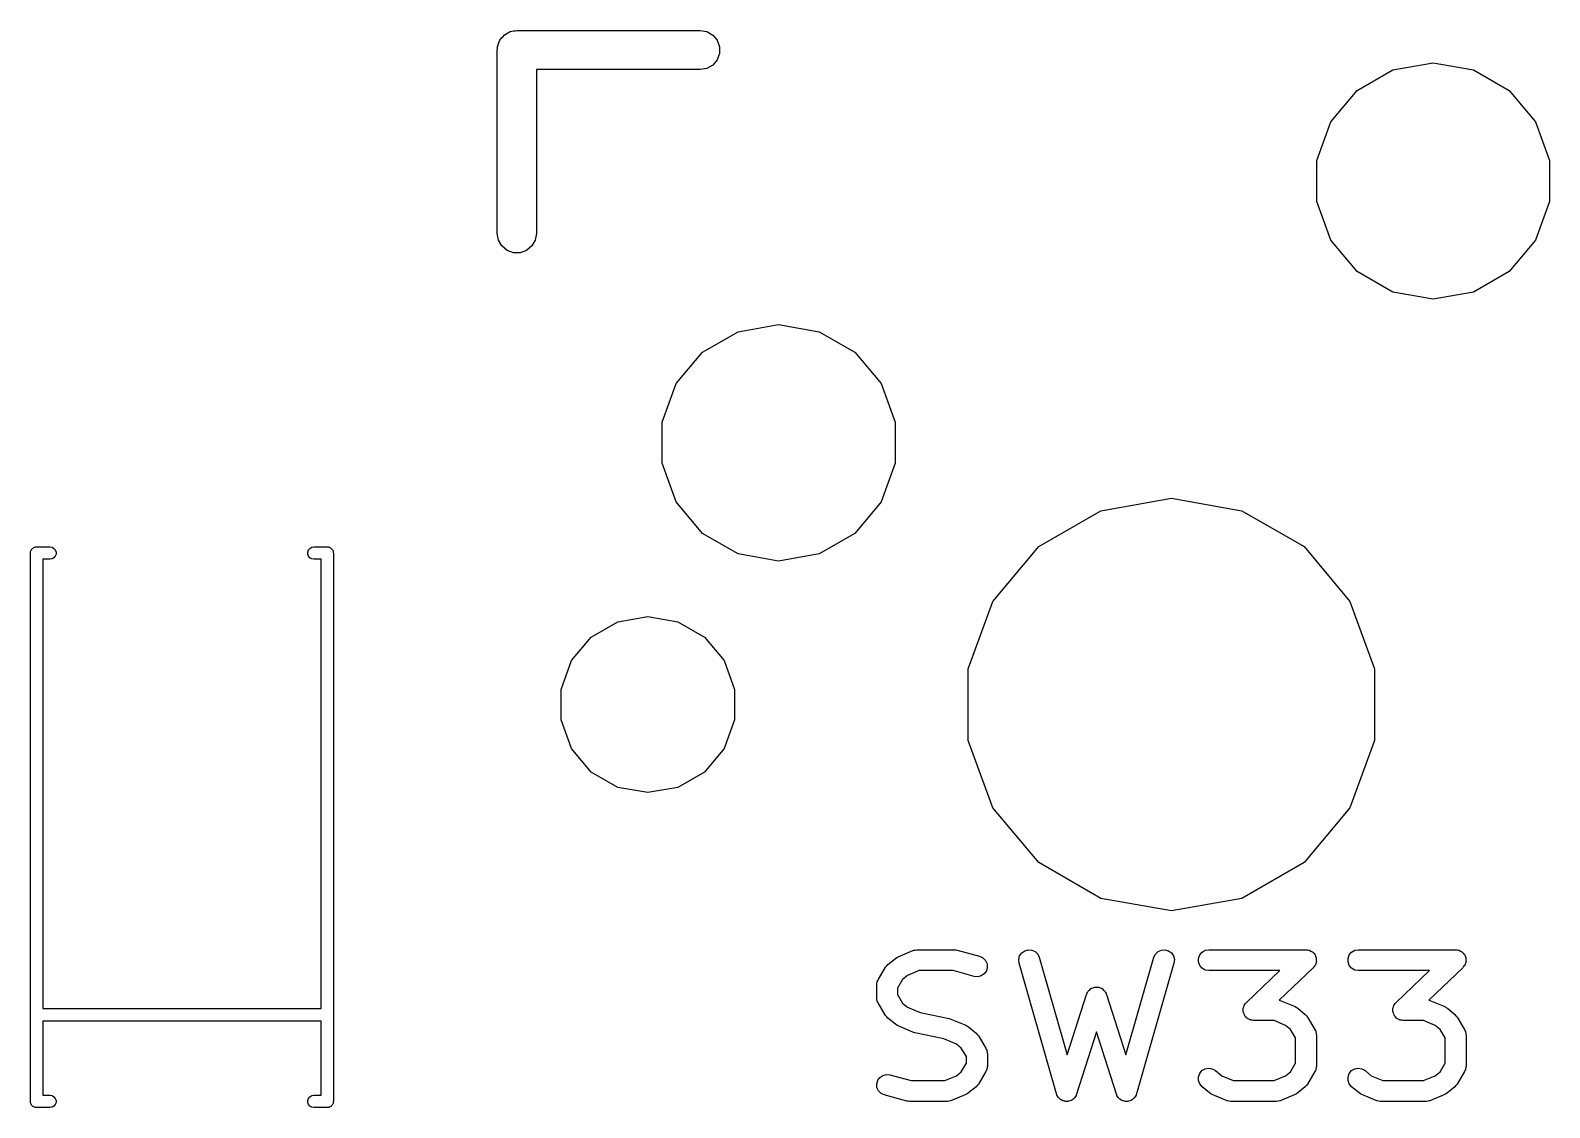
# Model space of a CAD drawing. Header units: millimetres. Extents: x 37 to 156, y -137 to -19.
# Drawn here: x 95.93 to 110.67, y -110.91 to -100.46 of the extents above; entities that cross this region are included whole.
import ezdxf

# ---------------------------------------------------------------- set-up
doc = ezdxf.new("R2010")
doc.units = ezdxf.units.MM
doc.layers.add('BLACK', color=7, linetype='Continuous')

# ---------------------------------------------------------------- blocks, each defined once
blk = doc.blocks.new('hhskb2-F.SilkS')
at = {"layer": 'BLACK'}
for p, q in [((100.504, -100.528), (100.517, -100.517)), ((100.517, -100.517), (100.528, -100.504)), ((100.528, -100.504), (100.542, -100.496)), ((100.542, -100.496), (100.555, -100.485)), ((100.555, -100.485), (100.57, -100.479)), ((100.57, -100.479), (100.585, -100.471)), ((100.585, -100.471), (100.601, -100.468)), ((100.601, -100.468), (100.617, -100.462)), ((100.617, -100.462), (100.634, -100.462)), ((100.634, -100.462), (100.65, -100.459)), ((100.65, -100.459), (102.428, -100.459)), ((102.428, -100.459), (102.493, -100.471)), ((102.493, -100.471), (102.55, -100.504)), ((102.55, -100.504), (102.593, -100.555)), ((100.459, -100.65), (100.462, -100.634)), ((100.459, -102.428), (100.459, -100.65)), ((100.462, -100.617), (100.468, -100.601)), ((100.462, -100.634), (100.462, -100.617)), ((100.468, -100.601), (100.471, -100.585)), ((100.471, -100.585), (100.479, -100.57)), ((100.479, -100.57), (100.485, -100.555)), ((100.485, -100.555), (100.496, -100.542)), ((100.496, -100.542), (100.504, -100.528)), ((102.593, -100.555), (102.616, -100.617)), ((102.616, -100.617), (102.616, -100.683)), ((102.55, -100.796), (102.493, -100.829)), ((102.593, -100.745), (102.55, -100.796)), ((102.616, -100.683), (102.593, -100.745)), ((109.148, -100.842), (109.54, -100.773)), ((109.54, -100.773), (109.932, -100.842)), ((102.428, -100.84), (100.84, -100.84)), ((100.84, -100.84), (100.84, -102.428)), ((102.493, -100.829), (102.428, -100.84)), ((108.802, -101.041), (109.148, -100.842)), ((109.932, -100.842), (110.278, -101.041)), ((108.546, -101.346), (108.802, -101.041)), ((110.278, -101.041), (110.534, -101.346)), ((108.41, -101.721), (108.546, -101.346)), ((110.534, -101.346), (110.67, -101.721)), ((108.41, -102.119), (108.41, -101.721)), ((110.67, -101.721), (110.67, -102.119)), ((108.546, -102.494), (108.41, -102.119)), ((110.67, -102.119), (110.534, -102.494)), ((100.471, -102.493), (100.459, -102.428)), ((100.84, -102.428), (100.829, -102.493)), ((100.504, -102.55), (100.471, -102.493)), ((100.555, -102.593), (100.504, -102.55)), ((100.796, -102.55), (100.745, -102.593)), ((100.829, -102.493), (100.796, -102.55)), ((108.802, -102.799), (108.546, -102.494)), ((110.534, -102.494), (110.278, -102.799)), ((100.617, -102.616), (100.555, -102.593)), ((100.683, -102.616), (100.617, -102.616)), ((100.745, -102.593), (100.683, -102.616)), ((109.148, -102.998), (108.802, -102.799)), ((110.278, -102.799), (109.932, -102.998)), ((109.54, -103.067), (109.148, -102.998)), ((109.932, -102.998), (109.54, -103.067)), ((102.798, -103.382), (103.19, -103.313)), ((103.19, -103.313), (103.582, -103.382)), ((102.452, -103.581), (102.798, -103.382)), ((103.582, -103.382), (103.928, -103.581)), ((102.196, -103.886), (102.452, -103.581)), ((103.928, -103.581), (104.184, -103.886)), ((102.06, -104.261), (102.196, -103.886)), ((104.184, -103.886), (104.32, -104.261)), ((102.06, -104.659), (102.06, -104.261)), ((104.32, -104.261), (104.32, -104.659)), ((102.196, -105.034), (102.06, -104.659)), ((104.32, -104.659), (104.184, -105.034)), ((102.452, -105.339), (102.196, -105.034)), ((104.184, -105.034), (103.928, -105.339)), ((106.315, -105.119), (107, -104.998)), ((107, -104.998), (107.685, -105.119)), ((105.713, -105.467), (106.315, -105.119)), ((107.685, -105.119), (108.287, -105.467)), ((102.798, -105.538), (102.452, -105.339)), ((103.928, -105.339), (103.582, -105.538)), ((95.93, -105.53), (95.9309, -105.525)), ((95.93, -110.85), (95.93, -105.53)), ((95.9309, -105.52), (95.9327, -105.515)), ((95.9309, -105.525), (95.9309, -105.52)), ((95.9327, -105.515), (95.9336, -105.509)), ((95.9336, -105.509), (95.9362, -105.505)), ((95.9362, -105.505), (95.938, -105.5)), ((95.938, -105.5), (95.9414, -105.496)), ((95.9414, -105.496), (95.944, -105.491)), ((95.944, -105.491), (95.9481, -105.488)), ((95.9481, -105.488), (95.9514, -105.484)), ((95.9514, -105.484), (95.956, -105.481)), ((95.956, -105.481), (95.96, -105.478)), ((95.96, -105.478), (95.9649, -105.476)), ((95.9649, -105.476), (95.9695, -105.474)), ((95.9695, -105.474), (95.9747, -105.473)), ((95.9747, -105.473), (95.9796, -105.471)), ((95.9796, -105.471), (95.9848, -105.471)), ((95.9848, -105.471), (95.99, -105.47)), ((95.99, -105.47), (96.12, -105.47)), ((96.12, -105.47), (96.1405, -105.474)), ((96.1405, -105.474), (96.1586, -105.484)), ((96.1586, -105.484), (96.172, -105.5)), ((96.172, -105.5), (96.1791, -105.52)), ((96.1791, -105.52), (96.1791, -105.54)), ((98.6209, -105.52), (98.628, -105.5)), ((98.6209, -105.54), (98.6209, -105.52)), ((98.628, -105.5), (98.6414, -105.484)), ((98.6414, -105.484), (98.6595, -105.474)), ((98.6595, -105.474), (98.68, -105.47)), ((98.68, -105.47), (98.81, -105.47)), ((98.81, -105.47), (98.8152, -105.471)), ((98.8152, -105.471), (98.8204, -105.471)), ((98.8204, -105.471), (98.8253, -105.473)), ((98.8253, -105.473), (98.8305, -105.474)), ((98.8305, -105.474), (98.8351, -105.476)), ((98.8351, -105.476), (98.84, -105.478)), ((98.84, -105.478), (98.844, -105.481)), ((98.844, -105.481), (98.8486, -105.484)), ((98.8486, -105.484), (98.8519, -105.488)), ((98.8519, -105.488), (98.856, -105.491)), ((98.856, -105.491), (98.8586, -105.496)), ((98.8586, -105.496), (98.862, -105.5)), ((98.862, -105.5), (98.8638, -105.505)), ((98.8638, -105.505), (98.8664, -105.509)), ((98.8664, -105.509), (98.8673, -105.515)), ((98.8673, -105.515), (98.8691, -105.52)), ((98.8691, -105.52), (98.8691, -105.525)), ((98.8691, -105.525), (98.87, -105.53)), ((98.87, -105.53), (98.87, -110.85)), ((103.19, -105.607), (102.798, -105.538)), ((103.582, -105.538), (103.19, -105.607)), ((105.267, -105.999), (105.713, -105.467)), ((108.287, -105.467), (108.733, -105.999)), ((96.12, -105.59), (96.05, -105.59)), ((96.05, -105.59), (96.05, -109.95)), ((96.1405, -105.586), (96.12, -105.59)), ((96.1586, -105.576), (96.1405, -105.586)), ((96.172, -105.56), (96.1586, -105.576)), ((96.1791, -105.54), (96.172, -105.56)), ((98.628, -105.56), (98.6209, -105.54)), ((98.6414, -105.576), (98.628, -105.56)), ((98.6595, -105.586), (98.6414, -105.576)), ((98.68, -105.59), (98.6595, -105.586)), ((98.75, -105.59), (98.68, -105.59)), ((98.75, -109.95), (98.75, -105.59)), ((105.029, -106.652), (105.267, -105.999)), ((108.733, -105.999), (108.971, -106.652)), ((101.371, -106.346), (101.628, -106.197)), ((101.628, -106.197), (101.92, -106.146)), ((101.92, -106.146), (102.212, -106.197)), ((102.212, -106.197), (102.469, -106.346)), ((101.18, -106.573), (101.371, -106.346)), ((102.469, -106.346), (102.66, -106.573)), ((101.079, -106.852), (101.18, -106.573)), ((102.66, -106.573), (102.761, -106.852)), ((105.029, -107.348), (105.029, -106.652)), ((108.971, -106.652), (108.971, -107.348)), ((101.079, -107.148), (101.079, -106.852)), ((102.761, -106.852), (102.761, -107.148)), ((101.18, -107.427), (101.079, -107.148)), ((102.761, -107.148), (102.66, -107.427)), ((101.371, -107.654), (101.18, -107.427)), ((102.66, -107.427), (102.469, -107.654)), ((105.267, -108.001), (105.029, -107.348)), ((108.971, -107.348), (108.733, -108.001)), ((101.628, -107.803), (101.371, -107.654)), ((102.469, -107.654), (102.212, -107.803)), ((101.92, -107.854), (101.628, -107.803)), ((102.212, -107.803), (101.92, -107.854)), ((105.713, -108.533), (105.267, -108.001)), ((108.733, -108.001), (108.287, -108.533)), ((106.315, -108.881), (105.713, -108.533)), ((108.287, -108.533), (107.685, -108.881)), ((107, -109.002), (106.315, -108.881)), ((107.685, -108.881), (107, -109.002)), ((104.25, -109.522), (104.322, -109.462)), ((104.322, -109.462), (104.336, -109.454)), ((104.336, -109.454), (104.348, -109.446)), ((104.348, -109.446), (104.493, -109.386)), ((104.493, -109.386), (104.496, -109.385)), ((104.496, -109.385), (104.498, -109.384)), ((104.498, -109.384), (104.513, -109.381)), ((104.513, -109.381), (104.528, -109.378)), ((104.528, -109.378), (104.53, -109.378)), ((104.53, -109.378), (104.533, -109.378)), ((104.533, -109.378), (104.895, -109.378)), ((104.895, -109.378), (104.909, -109.38)), ((104.909, -109.38), (104.923, -109.382)), ((104.923, -109.382), (105.14, -109.442)), ((105.14, -109.442), (105.172, -109.457)), ((105.172, -109.457), (105.197, -109.482)), ((105.197, -109.482), (105.212, -109.515)), ((105.212, -109.515), (105.214, -109.55)), ((105.52, -109.472), (105.528, -109.438)), ((105.523, -109.507), (105.52, -109.472)), ((105.886, -110.777), (105.523, -109.507)), ((105.528, -109.438), (105.548, -109.409)), ((105.548, -109.409), (105.577, -109.388)), ((105.577, -109.388), (105.611, -109.378)), ((105.611, -109.378), (105.646, -109.381)), ((105.646, -109.381), (105.678, -109.395)), ((105.678, -109.395), (105.703, -109.42)), ((105.703, -109.42), (105.719, -109.452)), ((105.719, -109.452), (105.99, -110.399)), ((106.559, -110.399), (106.83, -109.452)), ((107.025, -109.507), (106.662, -110.777)), ((106.83, -109.452), (106.845, -109.42)), ((106.845, -109.42), (106.871, -109.395)), ((106.871, -109.395), (106.903, -109.381)), ((106.903, -109.381), (106.938, -109.378)), ((106.938, -109.378), (106.972, -109.388)), ((106.972, -109.388), (107, -109.409)), ((107, -109.409), (107.02, -109.438)), ((107.02, -109.438), (107.029, -109.472)), ((107.029, -109.472), (107.025, -109.507)), ((107.263, -109.462), (107.275, -109.429)), ((107.263, -109.497), (107.263, -109.462)), ((107.275, -109.53), (107.263, -109.497)), ((107.275, -109.429), (107.298, -109.402)), ((107.298, -109.402), (107.328, -109.384)), ((107.328, -109.384), (107.363, -109.378)), ((107.363, -109.378), (108.306, -109.378)), ((108.306, -109.378), (108.321, -109.38)), ((108.321, -109.38), (108.335, -109.382)), ((108.335, -109.382), (108.338, -109.383)), ((108.338, -109.383), (108.341, -109.384)), ((108.341, -109.384), (108.354, -109.391)), ((108.354, -109.391), (108.367, -109.398)), ((108.367, -109.398), (108.369, -109.4)), ((108.369, -109.4), (108.372, -109.402)), ((108.372, -109.402), (108.381, -109.413)), ((108.381, -109.413), (108.391, -109.423)), ((108.391, -109.423), (108.392, -109.426)), ((108.392, -109.426), (108.394, -109.429)), ((108.394, -109.429), (108.399, -109.442)), ((108.401, -109.511), (108.397, -109.525)), ((108.399, -109.442), (108.405, -109.456)), ((108.406, -109.497), (108.401, -109.511)), ((108.405, -109.456), (108.405, -109.459)), ((108.405, -109.459), (108.406, -109.462)), ((108.406, -109.462), (108.406, -109.476)), ((108.406, -109.476), (108.407, -109.491)), ((108.407, -109.491), (108.406, -109.494)), ((108.406, -109.494), (108.406, -109.497)), ((108.714, -109.462), (108.726, -109.429)), ((108.714, -109.497), (108.714, -109.462)), ((108.726, -109.53), (108.714, -109.497)), ((108.726, -109.429), (108.749, -109.402)), ((108.749, -109.402), (108.78, -109.384)), ((108.78, -109.384), (108.814, -109.378)), ((108.814, -109.378), (109.758, -109.378)), ((109.758, -109.378), (109.772, -109.38)), ((109.772, -109.38), (109.786, -109.382)), ((109.786, -109.382), (109.789, -109.383)), ((109.789, -109.383), (109.792, -109.384)), ((109.792, -109.384), (109.805, -109.391)), ((109.805, -109.391), (109.818, -109.398)), ((109.818, -109.398), (109.82, -109.4)), ((109.82, -109.4), (109.823, -109.402)), ((109.823, -109.402), (109.832, -109.413)), ((109.832, -109.413), (109.842, -109.423)), ((109.842, -109.423), (109.844, -109.426)), ((109.844, -109.426), (109.846, -109.429)), ((109.846, -109.429), (109.851, -109.442)), ((109.853, -109.511), (109.849, -109.525)), ((109.851, -109.442), (109.856, -109.456)), ((109.858, -109.497), (109.853, -109.511)), ((109.856, -109.456), (109.857, -109.459)), ((109.857, -109.459), (109.858, -109.462)), ((109.858, -109.462), (109.858, -109.476)), ((109.858, -109.476), (109.859, -109.491)), ((109.859, -109.491), (109.858, -109.494)), ((109.858, -109.494), (109.858, -109.497)), ((104.155, -109.669), (104.228, -109.548)), ((104.228, -109.548), (104.239, -109.535)), ((104.239, -109.535), (104.25, -109.522)), ((104.441, -109.628), (104.393, -109.668)), ((104.553, -109.581), (104.441, -109.628)), ((104.882, -109.581), (104.553, -109.581)), ((105.086, -109.638), (104.882, -109.581)), ((105.121, -109.641), (105.086, -109.638)), ((105.155, -109.632), (105.121, -109.641)), ((105.184, -109.612), (105.155, -109.632)), ((105.205, -109.584), (105.184, -109.612)), ((105.214, -109.55), (105.205, -109.584)), ((107.298, -109.557), (107.275, -109.53)), ((107.328, -109.575), (107.298, -109.557)), ((107.363, -109.581), (107.328, -109.575)), ((108.052, -109.581), (107.363, -109.581)), ((107.728, -109.89), (108.052, -109.581)), ((108.376, -109.553), (108.047, -109.867)), ((108.385, -109.541), (108.376, -109.553)), ((108.394, -109.53), (108.385, -109.541)), ((108.395, -109.527), (108.394, -109.53)), ((108.397, -109.525), (108.395, -109.527)), ((108.749, -109.557), (108.726, -109.53)), ((108.78, -109.575), (108.749, -109.557)), ((108.814, -109.581), (108.78, -109.575)), ((109.504, -109.581), (108.814, -109.581)), ((109.18, -109.89), (109.504, -109.581)), ((109.828, -109.553), (109.498, -109.867)), ((109.836, -109.541), (109.828, -109.553)), ((109.846, -109.53), (109.836, -109.541)), ((109.847, -109.527), (109.846, -109.53)), ((109.849, -109.525), (109.847, -109.527)), ((104.141, -109.721), (104.142, -109.712)), ((104.141, -109.842), (104.141, -109.721)), ((104.142, -109.712), (104.143, -109.702)), ((104.143, -109.702), (104.145, -109.695)), ((104.145, -109.695), (104.147, -109.687)), ((104.147, -109.687), (104.152, -109.678)), ((104.152, -109.678), (104.155, -109.669)), ((104.393, -109.668), (104.344, -109.75)), ((104.344, -109.75), (104.344, -109.814)), ((105.99, -110.399), (106.178, -109.811)), ((106.178, -109.811), (106.179, -109.808)), ((106.179, -109.808), (106.18, -109.804)), ((106.18, -109.804), (106.188, -109.792)), ((106.188, -109.792), (106.194, -109.78)), ((106.194, -109.78), (106.197, -109.777)), ((106.197, -109.777), (106.199, -109.774)), ((106.199, -109.774), (106.21, -109.766)), ((106.21, -109.766), (106.22, -109.756)), ((106.22, -109.756), (106.224, -109.755)), ((106.224, -109.755), (106.227, -109.752)), ((106.227, -109.752), (106.24, -109.748)), ((106.24, -109.748), (106.253, -109.743)), ((106.253, -109.743), (106.257, -109.743)), ((106.257, -109.743), (106.261, -109.742)), ((106.261, -109.742), (106.274, -109.742)), ((106.274, -109.742), (106.288, -109.742)), ((106.288, -109.742), (106.292, -109.743)), ((106.292, -109.743), (106.296, -109.743)), ((106.296, -109.743), (106.309, -109.748)), ((106.309, -109.748), (106.322, -109.752)), ((106.322, -109.752), (106.325, -109.755)), ((106.325, -109.755), (106.329, -109.756)), ((106.329, -109.756), (106.339, -109.766)), ((106.339, -109.766), (106.349, -109.774)), ((106.349, -109.774), (106.352, -109.777)), ((106.352, -109.777), (106.355, -109.78)), ((106.355, -109.78), (106.361, -109.792)), ((106.361, -109.792), (106.368, -109.804)), ((106.368, -109.804), (106.369, -109.808)), ((106.369, -109.808), (106.371, -109.811)), ((106.371, -109.811), (106.559, -110.399)), ((96.05, -109.95), (98.75, -109.95)), ((104.142, -109.852), (104.141, -109.842)), ((104.143, -109.862), (104.142, -109.852)), ((104.145, -109.869), (104.143, -109.862)), ((104.147, -109.877), (104.145, -109.869)), ((104.152, -109.886), (104.147, -109.877)), ((104.155, -109.895), (104.152, -109.886)), ((104.228, -110.016), (104.155, -109.895)), ((104.344, -109.814), (104.393, -109.896)), ((104.393, -109.896), (104.441, -109.936)), ((104.441, -109.936), (104.563, -109.987)), ((107.697, -109.952), (107.698, -109.949)), ((107.698, -109.966), (107.697, -109.952)), ((107.698, -109.946), (107.703, -109.932)), ((107.698, -109.949), (107.698, -109.946)), ((107.703, -109.932), (107.707, -109.918)), ((107.707, -109.918), (107.709, -109.916)), ((107.709, -109.916), (107.71, -109.913)), ((107.71, -109.913), (107.72, -109.901)), ((107.72, -109.901), (107.728, -109.89)), ((108.047, -109.867), (108.051, -109.868)), ((108.051, -109.868), (108.053, -109.869)), ((108.053, -109.869), (108.055, -109.87)), ((108.055, -109.87), (108.2, -109.93)), ((108.2, -109.93), (108.213, -109.938)), ((108.213, -109.938), (108.226, -109.946)), ((108.226, -109.946), (108.299, -110.006)), ((109.149, -109.952), (109.15, -109.949)), ((109.15, -109.966), (109.149, -109.952)), ((109.15, -109.946), (109.155, -109.932)), ((109.15, -109.949), (109.15, -109.946)), ((109.155, -109.932), (109.159, -109.918)), ((109.159, -109.918), (109.161, -109.916)), ((109.161, -109.916), (109.162, -109.913)), ((109.162, -109.913), (109.171, -109.901)), ((109.171, -109.901), (109.18, -109.89)), ((109.498, -109.867), (109.502, -109.868)), ((109.502, -109.868), (109.504, -109.869)), ((109.504, -109.869), (109.507, -109.87)), ((109.507, -109.87), (109.652, -109.93)), ((109.652, -109.93), (109.664, -109.938)), ((109.664, -109.938), (109.678, -109.946)), ((109.678, -109.946), (109.75, -110.006)), ((98.75, -110.07), (96.05, -110.07)), ((96.05, -110.07), (96.05, -110.79)), ((98.75, -110.79), (98.75, -110.07)), ((104.239, -110.028), (104.228, -110.016)), ((104.25, -110.041), (104.239, -110.028)), ((104.322, -110.102), (104.25, -110.041)), ((104.336, -110.109), (104.322, -110.102)), ((104.563, -109.987), (104.844, -110.045)), ((104.844, -110.045), (104.853, -110.049)), ((104.853, -110.049), (104.862, -110.051)), ((104.862, -110.051), (105.007, -110.111)), ((107.698, -109.981), (107.698, -109.966)), ((107.699, -109.984), (107.698, -109.981)), ((107.7, -109.987), (107.699, -109.984)), ((107.705, -110.001), (107.7, -109.987)), ((107.71, -110.014), (107.705, -110.001)), ((107.712, -110.017), (107.71, -110.014)), ((107.714, -110.02), (107.712, -110.017)), ((107.724, -110.03), (107.714, -110.02)), ((107.733, -110.041), (107.724, -110.03)), ((107.736, -110.043), (107.733, -110.041)), ((107.738, -110.045), (107.736, -110.043)), ((107.751, -110.052), (107.738, -110.045)), ((107.764, -110.059), (107.751, -110.052)), ((107.767, -110.059), (107.764, -110.059)), ((107.77, -110.061), (107.767, -110.059)), ((107.784, -110.062), (107.77, -110.061)), ((107.798, -110.065), (107.784, -110.062)), ((107.996, -110.065), (107.798, -110.065)), ((108.108, -110.112), (107.996, -110.065)), ((108.299, -110.006), (108.31, -110.019)), ((108.31, -110.019), (108.321, -110.032)), ((108.321, -110.032), (108.393, -110.153)), ((109.15, -109.981), (109.15, -109.966)), ((109.151, -109.984), (109.15, -109.981)), ((109.151, -109.987), (109.151, -109.984)), ((109.157, -110.001), (109.151, -109.987)), ((109.162, -110.014), (109.157, -110.001)), ((109.164, -110.017), (109.162, -110.014)), ((109.165, -110.02), (109.164, -110.017)), ((109.175, -110.03), (109.165, -110.02)), ((109.184, -110.041), (109.175, -110.03)), ((109.187, -110.043), (109.184, -110.041)), ((109.189, -110.045), (109.187, -110.043)), ((109.202, -110.052), (109.189, -110.045)), ((109.215, -110.059), (109.202, -110.052)), ((109.218, -110.059), (109.215, -110.059)), ((109.221, -110.061), (109.218, -110.059)), ((109.235, -110.062), (109.221, -110.061)), ((109.25, -110.065), (109.235, -110.062)), ((109.447, -110.065), (109.25, -110.065)), ((109.559, -110.112), (109.447, -110.065)), ((109.75, -110.006), (109.761, -110.019)), ((109.761, -110.019), (109.772, -110.032)), ((109.772, -110.032), (109.845, -110.153)), ((104.348, -110.118), (104.336, -110.109)), ((104.493, -110.178), (104.348, -110.118)), ((104.503, -110.18), (104.493, -110.178)), ((104.512, -110.184), (104.503, -110.18)), ((104.793, -110.242), (104.512, -110.184)), ((104.915, -110.293), (104.793, -110.242)), ((105.007, -110.111), (105.02, -110.12)), ((105.02, -110.12), (105.033, -110.127)), ((105.033, -110.127), (105.106, -110.188)), ((105.106, -110.188), (105.117, -110.201)), ((105.117, -110.201), (105.128, -110.213)), ((105.128, -110.213), (105.2, -110.334)), ((106.274, -110.176), (106.081, -110.78)), ((106.468, -110.78), (106.274, -110.176)), ((108.155, -110.151), (108.108, -110.112)), ((108.205, -110.233), (108.155, -110.151)), ((108.205, -110.479), (108.205, -110.233)), ((108.393, -110.153), (108.397, -110.162)), ((108.397, -110.162), (108.402, -110.17)), ((108.402, -110.17), (108.403, -110.178)), ((108.403, -110.178), (108.406, -110.186)), ((108.406, -110.186), (108.406, -110.196)), ((108.406, -110.196), (108.408, -110.205)), ((108.408, -110.205), (108.408, -110.508)), ((109.607, -110.151), (109.559, -110.112)), ((109.656, -110.233), (109.607, -110.151)), ((109.656, -110.479), (109.656, -110.233)), ((109.845, -110.153), (109.848, -110.162)), ((109.848, -110.162), (109.853, -110.17)), ((109.853, -110.17), (109.855, -110.178)), ((109.855, -110.178), (109.857, -110.186)), ((109.857, -110.186), (109.858, -110.196)), ((109.858, -110.196), (109.859, -110.205)), ((109.859, -110.205), (109.859, -110.508)), ((104.962, -110.333), (104.915, -110.293)), ((105.012, -110.415), (104.962, -110.333)), ((105.2, -110.334), (105.204, -110.343)), ((105.204, -110.343), (105.209, -110.352)), ((105.209, -110.352), (105.21, -110.36)), ((105.21, -110.36), (105.213, -110.367)), ((105.213, -110.367), (105.213, -110.377)), ((105.213, -110.377), (105.215, -110.387)), ((105.215, -110.387), (105.215, -110.508)), ((104.962, -110.562), (105.012, -110.479)), ((105.012, -110.479), (105.012, -110.415)), ((105.209, -110.542), (105.204, -110.551)), ((105.21, -110.534), (105.209, -110.542)), ((105.213, -110.527), (105.21, -110.534)), ((105.215, -110.508), (105.213, -110.517)), ((105.213, -110.517), (105.213, -110.527)), ((107.297, -110.551), (107.328, -110.533)), ((107.328, -110.533), (107.363, -110.527)), ((107.363, -110.527), (107.397, -110.533)), ((107.397, -110.533), (107.428, -110.551)), ((108.155, -110.562), (108.205, -110.479)), ((108.402, -110.542), (108.397, -110.551)), ((108.403, -110.534), (108.402, -110.542)), ((108.406, -110.527), (108.403, -110.534)), ((108.408, -110.508), (108.406, -110.517)), ((108.406, -110.517), (108.406, -110.527)), ((108.749, -110.551), (108.779, -110.533)), ((108.779, -110.533), (108.814, -110.527)), ((108.814, -110.527), (108.849, -110.533)), ((108.849, -110.533), (108.879, -110.551)), ((109.607, -110.562), (109.656, -110.479)), ((109.853, -110.542), (109.848, -110.551)), ((109.855, -110.534), (109.853, -110.542)), ((109.857, -110.527), (109.855, -110.534)), ((109.858, -110.517), (109.857, -110.527)), ((109.859, -110.508), (109.858, -110.517)), ((104.141, -110.679), (104.151, -110.645)), ((104.144, -110.714), (104.141, -110.679)), ((104.151, -110.645), (104.171, -110.617)), ((104.171, -110.617), (104.2, -110.597)), ((104.2, -110.597), (104.234, -110.588)), ((104.234, -110.588), (104.269, -110.591)), ((104.269, -110.591), (104.474, -110.648)), ((104.474, -110.648), (104.803, -110.648)), ((104.803, -110.648), (104.915, -110.601)), ((104.915, -110.601), (104.962, -110.562)), ((105.117, -110.694), (105.106, -110.707)), ((105.128, -110.681), (105.117, -110.694)), ((105.2, -110.56), (105.128, -110.681)), ((105.204, -110.551), (105.2, -110.56)), ((107.263, -110.611), (107.275, -110.578)), ((107.263, -110.647), (107.263, -110.611)), ((107.275, -110.68), (107.263, -110.647)), ((107.275, -110.578), (107.297, -110.551)), ((107.298, -110.707), (107.275, -110.68)), ((107.428, -110.551), (107.489, -110.601)), ((107.489, -110.601), (107.601, -110.648)), ((107.601, -110.648), (107.996, -110.648)), ((107.996, -110.648), (108.108, -110.601)), ((108.108, -110.601), (108.155, -110.562)), ((108.31, -110.694), (108.299, -110.707)), ((108.321, -110.681), (108.31, -110.694)), ((108.393, -110.56), (108.321, -110.681)), ((108.397, -110.551), (108.393, -110.56)), ((108.714, -110.611), (108.726, -110.578)), ((108.714, -110.647), (108.714, -110.611)), ((108.726, -110.68), (108.714, -110.647)), ((108.726, -110.578), (108.749, -110.551)), ((108.749, -110.707), (108.726, -110.68)), ((108.879, -110.551), (108.94, -110.601)), ((108.94, -110.601), (109.052, -110.648)), ((109.052, -110.648), (109.447, -110.648)), ((109.447, -110.648), (109.559, -110.601)), ((109.559, -110.601), (109.607, -110.562)), ((109.761, -110.694), (109.75, -110.707)), ((109.772, -110.681), (109.761, -110.694)), ((109.845, -110.56), (109.772, -110.681)), ((109.848, -110.551), (109.845, -110.56)), ((96.05, -110.79), (96.12, -110.79)), ((96.12, -110.79), (96.1405, -110.794)), ((96.1405, -110.794), (96.1586, -110.804)), ((96.1586, -110.804), (96.172, -110.82)), ((96.172, -110.82), (96.1791, -110.84)), ((96.1791, -110.84), (96.1791, -110.86)), ((98.6209, -110.84), (98.628, -110.82)), ((98.6209, -110.86), (98.6209, -110.84)), ((98.628, -110.82), (98.6414, -110.804)), ((98.6414, -110.804), (98.6595, -110.794)), ((98.6595, -110.794), (98.68, -110.79)), ((98.68, -110.79), (98.75, -110.79)), ((104.159, -110.747), (104.144, -110.714)), ((104.183, -110.772), (104.159, -110.747)), ((104.215, -110.787), (104.183, -110.772)), ((104.433, -110.847), (104.215, -110.787)), ((104.86, -110.844), (104.858, -110.845)), ((104.862, -110.843), (104.86, -110.844)), ((105.007, -110.783), (104.862, -110.843)), ((105.02, -110.775), (105.007, -110.783)), ((105.033, -110.767), (105.02, -110.775)), ((105.106, -110.707), (105.033, -110.767)), ((105.889, -110.783), (105.886, -110.777)), ((105.89, -110.788), (105.889, -110.783)), ((105.896, -110.798), (105.89, -110.788)), ((105.902, -110.809), (105.896, -110.798)), ((105.906, -110.813), (105.902, -110.809)), ((105.909, -110.818), (105.906, -110.813)), ((105.918, -110.825), (105.909, -110.818)), ((105.927, -110.834), (105.918, -110.825)), ((105.932, -110.836), (105.927, -110.834)), ((105.937, -110.839), (105.932, -110.836)), ((105.948, -110.843), (105.937, -110.839)), ((105.959, -110.848), (105.948, -110.843)), ((106.017, -110.844), (106.006, -110.849)), ((106.028, -110.841), (106.017, -110.844)), ((106.033, -110.838), (106.028, -110.841)), ((106.038, -110.835), (106.033, -110.838)), ((106.047, -110.827), (106.038, -110.835)), ((106.057, -110.82), (106.047, -110.827)), ((106.06, -110.816), (106.057, -110.82)), ((106.064, -110.812), (106.06, -110.816)), ((106.07, -110.801), (106.064, -110.812)), ((106.077, -110.791), (106.07, -110.801)), ((106.078, -110.785), (106.077, -110.791)), ((106.081, -110.78), (106.078, -110.785)), ((106.47, -110.785), (106.468, -110.78)), ((106.472, -110.791), (106.47, -110.785)), ((106.479, -110.801), (106.472, -110.791)), ((106.484, -110.812), (106.479, -110.801)), ((106.488, -110.816), (106.484, -110.812)), ((106.492, -110.82), (106.488, -110.816)), ((106.501, -110.827), (106.492, -110.82)), ((106.51, -110.835), (106.501, -110.827)), ((106.516, -110.838), (106.51, -110.835)), ((106.52, -110.841), (106.516, -110.838)), ((106.532, -110.844), (106.52, -110.841)), ((106.543, -110.849), (106.532, -110.844)), ((106.6, -110.843), (106.589, -110.848)), ((106.612, -110.839), (106.6, -110.843)), ((106.616, -110.836), (106.612, -110.839)), ((106.621, -110.834), (106.616, -110.836)), ((106.63, -110.825), (106.621, -110.834)), ((106.64, -110.818), (106.63, -110.825)), ((106.643, -110.813), (106.64, -110.818)), ((106.647, -110.809), (106.643, -110.813)), ((106.652, -110.798), (106.647, -110.809)), ((106.659, -110.788), (106.652, -110.798)), ((106.66, -110.783), (106.659, -110.788)), ((106.662, -110.777), (106.66, -110.783)), ((107.37, -110.767), (107.298, -110.707)), ((107.384, -110.775), (107.37, -110.767)), ((107.396, -110.783), (107.384, -110.775)), ((107.541, -110.843), (107.396, -110.783)), ((107.544, -110.844), (107.541, -110.843)), ((107.546, -110.845), (107.544, -110.844)), ((108.053, -110.844), (108.051, -110.845)), ((108.055, -110.843), (108.053, -110.844)), ((108.2, -110.783), (108.055, -110.843)), ((108.213, -110.775), (108.2, -110.783)), ((108.226, -110.767), (108.213, -110.775)), ((108.299, -110.707), (108.226, -110.767)), ((108.822, -110.767), (108.749, -110.707)), ((108.835, -110.775), (108.822, -110.767)), ((108.848, -110.783), (108.835, -110.775)), ((108.993, -110.843), (108.848, -110.783)), ((108.995, -110.844), (108.993, -110.843)), ((108.997, -110.845), (108.995, -110.844)), ((109.504, -110.844), (109.502, -110.845)), ((109.507, -110.843), (109.504, -110.844)), ((109.652, -110.783), (109.507, -110.843)), ((109.664, -110.775), (109.652, -110.783)), ((109.678, -110.767), (109.664, -110.775)), ((109.75, -110.707), (109.678, -110.767)), ((95.9309, -110.855), (95.93, -110.85)), ((95.9309, -110.86), (95.9309, -110.855)), ((95.9327, -110.865), (95.9309, -110.86)), ((95.9336, -110.871), (95.9327, -110.865)), ((95.9362, -110.875), (95.9336, -110.871)), ((95.938, -110.88), (95.9362, -110.875)), ((95.9414, -110.884), (95.938, -110.88)), ((95.944, -110.889), (95.9414, -110.884)), ((95.9481, -110.892), (95.944, -110.889)), ((95.9514, -110.896), (95.9481, -110.892)), ((95.956, -110.899), (95.9514, -110.896)), ((95.96, -110.902), (95.956, -110.899)), ((95.9649, -110.904), (95.96, -110.902)), ((95.9695, -110.906), (95.9649, -110.904)), ((95.9747, -110.907), (95.9695, -110.906)), ((95.9796, -110.909), (95.9747, -110.907)), ((95.9848, -110.909), (95.9796, -110.909)), ((95.99, -110.91), (95.9848, -110.909)), ((96.12, -110.91), (95.99, -110.91)), ((96.1405, -110.906), (96.12, -110.91)), ((96.1586, -110.896), (96.1405, -110.906)), ((96.172, -110.88), (96.1586, -110.896)), ((96.1791, -110.86), (96.172, -110.88)), ((98.628, -110.88), (98.6209, -110.86)), ((98.6414, -110.896), (98.628, -110.88)), ((98.6595, -110.906), (98.6414, -110.896)), ((98.68, -110.91), (98.6595, -110.906)), ((98.81, -110.91), (98.68, -110.91)), ((98.8152, -110.909), (98.81, -110.91)), ((98.8204, -110.909), (98.8152, -110.909)), ((98.8253, -110.907), (98.8204, -110.909)), ((98.8305, -110.906), (98.8253, -110.907)), ((98.8351, -110.904), (98.8305, -110.906)), ((98.84, -110.902), (98.8351, -110.904)), ((98.844, -110.899), (98.84, -110.902)), ((98.8486, -110.896), (98.844, -110.899)), ((98.8519, -110.892), (98.8486, -110.896)), ((98.856, -110.889), (98.8519, -110.892)), ((98.8586, -110.884), (98.856, -110.889)), ((98.862, -110.88), (98.8586, -110.884)), ((98.8638, -110.875), (98.862, -110.88)), ((98.8664, -110.871), (98.8638, -110.875)), ((98.8673, -110.865), (98.8664, -110.871)), ((98.8691, -110.86), (98.8673, -110.865)), ((98.87, -110.85), (98.8691, -110.855)), ((98.8691, -110.855), (98.8691, -110.86)), ((104.446, -110.849), (104.433, -110.847)), ((104.46, -110.851), (104.446, -110.849)), ((104.823, -110.851), (104.46, -110.851)), ((104.825, -110.851), (104.823, -110.851)), ((104.828, -110.851), (104.825, -110.851)), ((104.842, -110.848), (104.828, -110.851)), ((104.858, -110.845), (104.842, -110.848)), ((105.965, -110.848), (105.959, -110.848)), ((105.97, -110.85), (105.965, -110.848)), ((105.982, -110.85), (105.97, -110.85)), ((105.995, -110.851), (105.982, -110.85)), ((106, -110.849), (105.995, -110.851)), ((106.006, -110.849), (106, -110.849)), ((106.549, -110.849), (106.543, -110.849)), ((106.554, -110.851), (106.549, -110.849)), ((106.566, -110.85), (106.554, -110.851)), ((106.578, -110.85), (106.566, -110.85)), ((106.584, -110.848), (106.578, -110.85)), ((106.589, -110.848), (106.584, -110.848)), ((107.561, -110.848), (107.546, -110.845)), ((107.576, -110.851), (107.561, -110.848)), ((107.578, -110.851), (107.576, -110.851)), ((107.581, -110.851), (107.578, -110.851)), ((108.016, -110.851), (107.581, -110.851)), ((108.018, -110.851), (108.016, -110.851)), ((108.021, -110.851), (108.018, -110.851)), ((108.036, -110.848), (108.021, -110.851)), ((108.051, -110.845), (108.036, -110.848)), ((109.012, -110.848), (108.997, -110.845)), ((109.027, -110.851), (109.012, -110.848)), ((109.03, -110.851), (109.027, -110.851)), ((109.032, -110.851), (109.03, -110.851)), ((109.467, -110.851), (109.032, -110.851)), ((109.47, -110.851), (109.467, -110.851)), ((109.472, -110.851), (109.47, -110.851)), ((109.487, -110.848), (109.472, -110.851)), ((109.502, -110.845), (109.487, -110.848))]:
    blk.add_line(p, q, dxfattribs=at)

msp = doc.modelspace()

# ---------------------------------------------------------------- block references
msp.add_blockref('hhskb2-F.SilkS', (0, 0))

doc.saveas('drawing.dxf')
